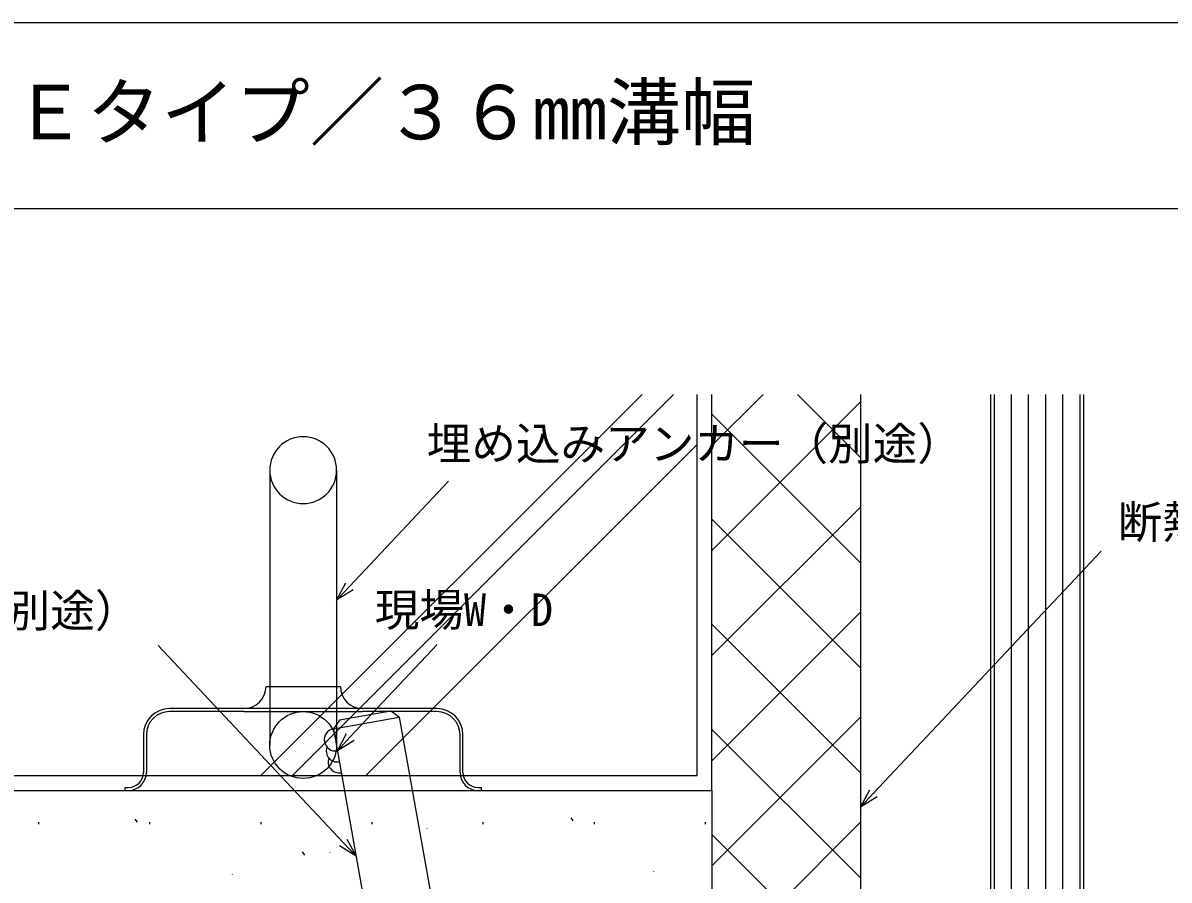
# Model space of a CAD drawing. Units: millimetres, scale not verified. Extents: x -437 to 438, y -681 to 679.
# Drawn here: x -247.7 to -93.5, y 528.4 to 643.8 of the extents above; entities that cross this region are included whole.
import ezdxf
from ezdxf.enums import TextEntityAlignment as Align

# ---------------------------------------------------------------- set-up
doc = ezdxf.new("R2010")
doc.units = ezdxf.units.MM
doc.header["$LTSCALE"] = 4
for name, color, linetype in [('0-1_USER1', 3, 'Continuous'), ('0-4_YKK_13', 4, 'Continuous'), ('0-5_YKK_D', 6, 'Continuous'), ('0-6_YKK_ZWAK', 7, 'Continuous'), ('0-7_YSS_K', 3, 'Continuous')]:
    doc.layers.add(name, color=color, linetype=linetype)
doc.styles.add('ＭＳ ゴシック', font='')
doc.styles.get('ＭＳ ゴシック').set_extended_font_data('MS Gothic')

msp = doc.modelspace()

# ---------------------------------------------------------------- linework, layer by layer
at = {"layer": '0-4_YKK_13'}
for p, q in [((-214.49, 583.613), (-214.49, 546.613)), ((-205.49, 583.613), (-205.49, 546.613)), ((-214.99, 554.513), (-204.99, 554.513)), ((-217.99, 551.513), (-227.99, 551.513)), ((-217.99, 551.113), (-227.99, 551.113)), ((-201.99, 551.513), (-217.99, 551.513)), ((-217.99, 551.113), (-201.99, 551.113)), ((-191.99, 551.513), (-201.99, 551.513)), ((-191.99, 551.113), (-201.99, 551.113)), ((-231.49, 548.013), (-231.49, 542.913)), ((-231.09, 548.013), (-231.09, 542.913)), ((-188.89, 542.913), (-188.89, 548.013)), ((-188.49, 542.913), (-188.49, 548.013)), ((-233.99, 540.913), (-233.99, 540.513)), ((-233.99, 540.913), (-233.49, 540.913)), ((-233.99, 540.513), (-233.49, 540.513)), ((-233.49, 540.513), (-186.49, 540.513)), ((-186.49, 540.913), (-185.99, 540.913)), ((-186.49, 540.513), (-185.99, 540.513)), ((-185.99, 540.513), (-185.99, 540.913))]:
    msp.add_line(p, q, dxfattribs=at)
msp.add_circle((-209.99, 546.613), 4.5, dxfattribs=at)
for centre, radius, start, end in [((-209.99, 583.613), 4.5, 0, 180), ((-209.99, 583.613), 4.5, 180, 0), ((-217.99, 554.513), 3, 270, 0), ((-201.99, 554.513), 3, 180, 270), ((-227.99, 548.013), 3.5, 90, 180), ((-227.99, 548.013), 3.1, 90, 180), ((-191.99, 548.013), 3.5, 0, 90), ((-191.99, 548.013), 3.1, 0, 90), ((-233.49, 542.913), 2.4, 270, 0), ((-233.49, 542.913), 2, 270, 0), ((-186.49, 542.913), 2.4, 180, 270), ((-186.49, 542.913), 2, 180, 270)]:
    msp.add_arc(centre, radius, start, end, dxfattribs=at)
at = {"layer": '0-5_YKK_D'}
for points in [[(-205.49, 566.097), (-203.745, 567.956), (-190.46, 582.111)], [(-134.99, 538.263), (-133.245, 540.123), (-102.65, 572.72)], [(-203.247, 567.489), (-205.49, 566.097), (-204.243, 568.424)], [(-202.878, 531.642), (-204.623, 533.501), (-229.493, 559.998)], [(-205.396, 545.84), (-203.651, 547.7), (-191.958, 560.158)], [(-203.153, 547.232), (-205.396, 545.84), (-204.149, 548.167)], [(-132.747, 539.655), (-134.99, 538.263), (-133.743, 540.59)], [(-204.125, 533.969), (-202.878, 531.642), (-205.122, 533.033)]]:
    msp.add_lwpolyline(points, dxfattribs=at)
at = {"layer": '0-6_YKK_ZWAK'}
for p, q in [((438.2, 643.8), (-436.8, 643.8)), ((438.2, 618.8), (-436.8, 618.8))]:
    msp.add_line(p, q, dxfattribs=at)
at = {"layer": '0-7_YSS_K'}
for p, q in [((-215.687, 542.513), (-164.4, 593.8)), ((-211.444, 542.513), (-160.157, 593.8)), ((-154.99, 586.928), (-148.118, 593.8)), ((-134.99, 585.291), (-143.499, 593.8)), ((-134.99, 593.8), (-134.99, 500.513)), ((-114.69, 496.013), (-114.69, 593.8)), ((-112.39, 496.013), (-112.39, 593.8)), ((-110.09, 496.013), (-110.09, 593.8)), ((-107.79, 496.013), (-107.79, 593.8)), ((-154.99, 572.786), (-134.99, 592.786)), ((-134.99, 571.149), (-154.99, 591.149)), ((-201.545, 542.513), (-156.99, 587.068)), ((-154.99, 558.644), (-134.99, 578.644)), ((-134.99, 557.007), (-154.99, 577.007)), ((-154.99, 544.502), (-134.99, 564.502)), ((-134.99, 542.865), (-154.99, 562.865)), ((-197.057, 550.365), (-190.976, 516.061)), ((-154.99, 530.359), (-134.99, 550.359)), ((-205.919, 548.794), (-199.837, 514.49)), ((-134.99, 528.723), (-154.99, 548.723)), ((-154.99, 540.513), (-154.99, 510.513)), ((-232.623, 536.649), (-232.347, 536.232)), ((-173.975, 536.829), (-173.699, 536.412)), ((-245.601, 536.235), (-245.601, 535.985)), ((-230.651, 536.235), (-230.651, 535.985)), ((-215.701, 536.235), (-215.701, 535.985)), ((-200.751, 536.235), (-200.751, 535.985)), ((-193.337, 535.427), (-193.321, 535.38)), ((-185.801, 536.235), (-185.801, 535.985)), ((-170.851, 536.235), (-170.851, 535.985)), ((-155.901, 536.235), (-155.901, 535.985)), ((-154.99, 516.217), (-134.99, 536.217)), ((-134.99, 514.58), (-154.99, 534.58)), ((-210.107, 532.226), (-209.831, 531.81)), ((-206.398, 532.197), (-206.381, 532.15)), ((-219.543, 529.203), (-219.526, 529.156)), ((-162.859, 529.586), (-162.843, 529.539))]:
    msp.add_line(p, q, dxfattribs=at)
for points in [[(-304.99, 593.8), (-304.99, 510.513), (-269.99, 510.513), (-262.49, 540.513), (-154.99, 540.513), (-154.99, 593.8)], [(-302.99, 593.8), (-302.99, 512.513), (-271.552, 512.513), (-264.052, 542.513), (-156.99, 542.513), (-156.99, 593.8)], [(-104.99, 593.8), (-104.99, 495.513), (-117.49, 495.513), (-117.49, 593.8)], [(-105.49, 593.8), (-105.49, 496.013), (-116.99, 496.013), (-116.99, 593.8)]]:
    msp.add_lwpolyline(points, dxfattribs=at)
msp.add_lwpolyline([(-205.919, 548.794), (-197.057, 550.365), (-198.216, 551.175), (-205.109, 549.953)], close=True, dxfattribs=at)
for centre, start in [((-205.658, 547.317), 100.04394), ((-205.396, 545.84), 160.04391), ((-205.134, 544.363), 160.04391)]:
    msp.add_arc(centre, 1.5, start, 280.04392, dxfattribs=at)

# ---------------------------------------------------------------- texts
at = {"layer": '0-1_USER1', "style": 'ＭＳ ゴシック'}
msp.add_text('引違い窓\u3000Ｅタイプ／３６mm溝幅', height=7.331, dxfattribs=at).set_placement((-299.106, 625.931), align=Align.BOTTOM_LEFT)
at = {"layer": '0-5_YKK_D', "style": 'ＭＳ ゴシック'}
for s, p in [('埋め込みアンカー（別途）', (-193.37, 583.664)), ('断熱材（別途）', (-100.416, 573.122)), ('φ9鉄筋（別途）', (-275.556, 561.181)), ('現場W・D', (-200.366, 561.302))]:
    msp.add_text(s, height=4.399, dxfattribs=at).set_placement(p, align=Align.BOTTOM_LEFT)

doc.saveas('drawing.dxf')
